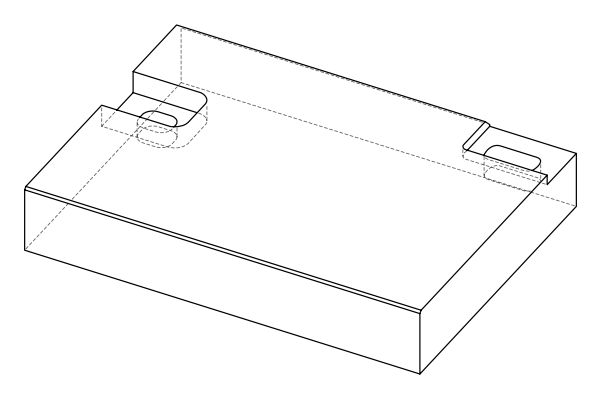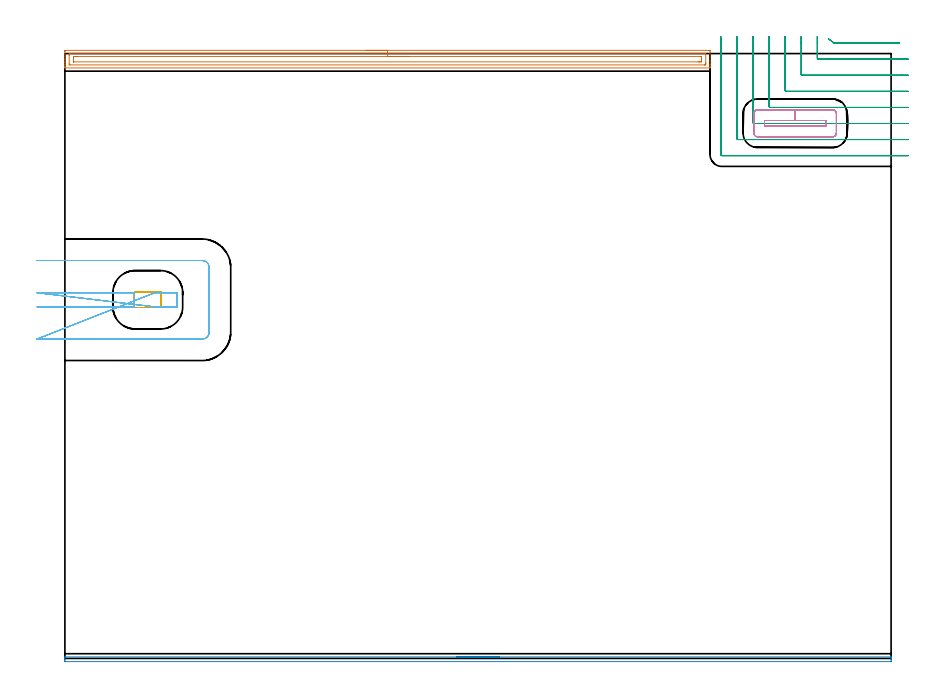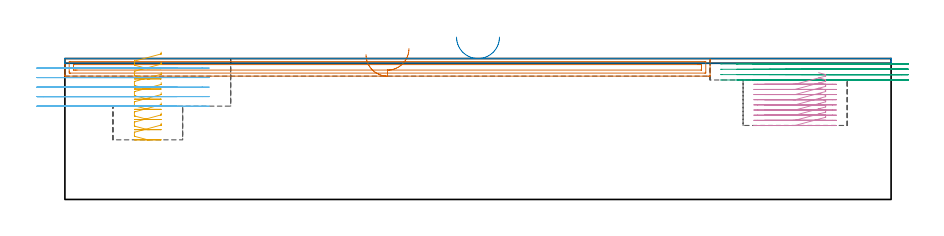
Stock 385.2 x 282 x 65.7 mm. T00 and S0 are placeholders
(PLAN: 6 operations, 2 tool changes, 27 min)
(1 AREA_MILL | FG_CHAMFER_SURFACE | UGT0205_001 | 7.45 min | 10283 mm3)
(2 AREA_MILL_1 | FG_CHAMFER_SURFACE_1 | UGT0205_001 | 3.23 min | 931 mm3)
(3 MILL_CORNER_NOTCH_RECTANGULAR | CORNER_NOTCH_RECTANGULAR | NXT0201_013 | Follow Part, ap 2.5, ae 75% | 6.45 min | 44169 mm3)
(4 MILL_RECTANGULAR_POCKET | POCKET_RECTANGULAR_STRAIGHT | NXT0201_013 | Follow Part, ap 2.5, ae 75% | 3.78 min | 22402 mm3)
(5 MILL_RECTANGULAR_POCKET_1 | POCKET_RECTANGULAR_STRAIGHT_1 | UGT0201_136 | Follow Part, ap 5, ae 75% | 1.61 min | 30063 mm3)
(6 MILL_SLOT | SLOT_PARTIAL_RECTANGULAR | UGT0201_136 | Follow Part, ap 5, ae 75% | 4.53 min | 77849 mm3)
(TOOL UGT0205_001 | Chamfer Mill 20 x 3 x 45 deg. | D20 FL50 Z2)
(TOOL NXT0201_013 | ENDMILL 10mm | D10 FL30 Z4)
(TOOL UGT0201_136 | Carbide End Mill 20.0 | D20 FL30 Z4)
(OP 1 AREA_MILL)
G17 G21 G94 G90
T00 M6
G54
G17 G0 G90 X140.4 Y283.5 S1061 M3
G43 Z75.7 H0
Z67.5
G94 G1 X140.438 Z66.628 F250.
X140.552 Z65.764
X140.741 Z64.912
X141.003 Z64.08
X141.337 Z63.274
X141.74 Z62.5
X142.208 Z61.764
X142.74 Z61.072
X143.329 Z60.429
X143.972 Z59.84
X144.664 Z59.308
X145.4 Z58.84
X146.174 Z58.437
X146.98 Z58.103
X147.812 Z57.841
X148.664 Z57.652
X149.528 Z57.538
X150.4 Z57.5
X300.171
X300.517 Y283.497 Z57.502
X300.79 Y283.492 Z57.506
X300.8 Y283.216 Z57.781
Y278.512 Z62.483
Y277.097 Z63.899
Y276.735 Z64.26
Y276.011 Z64.988
Y275.746 Z65.254
X300.793 Y275.34 Z65.651
X300.79 Y275.303 Z65.688
X300.618 Y275.3 Z65.7
X0.182
X0.01 Y275.303 Z65.688
X0.007 Y275.34 Z65.651
X0. Y275.746 Z65.254
Y276.011 Z64.988
Y276.735 Z64.26
Y277.985 Z63.012
Y279.398 Z61.598
Y282.953 Z58.044
X0.002 Y283.218 Z57.779
X0.01 Y283.492 Z57.506
X0.285 Y283.499 Z57.499
X150.4 Y283.5 Z57.5
Y282.086 Z58.914
X298.382 Y282.085 Z58.915
X298.79 Y282.065 Z58.935
X298.799 Y281.651 Z59.349
X298.8 Y277.623 Z63.377
X298.799 Y277.21 Z63.79
X298.79 Y276.735 Z64.265
X298.403 Y276.715 Z64.285
X298.382 Y276.714 Z64.286
X2.418 Y276.715 Z64.285
X2.01 Y276.735 Z64.265
X2.001 Y277.149 Z63.851
X2. Y281.177 Z59.823
X2.001 Y281.59 Z59.41
X2.01 Y282.065 Z58.935
X2.397 Y282.085 Z58.915
X2.418 Y282.086 Z58.914
X150.4
Y280.672 Z60.328
X296.594 Y280.671 Z60.329
X296.723 Y280.669 Z60.331
X296.768 Y280.667 Z60.333
X296.787 Y280.666 Z60.334
X296.79 Y280.629 Z60.371
X296.796 Y280.493 Z60.507
X296.799 Y280.288 Z60.712
X296.8 Y280.084 Z60.916
Y279.4 Z61.6
Y279.196 Z61.804
X296.796 Y278.512 Z62.488
X296.793 Y278.314 Z62.686
X296.778 Y278.135 Z62.865
X296.594 Y278.133 Z62.867
X296.085 Y278.13 Z62.87
X295.7 Y278.129 Z62.871
X295.192 Y278.128 Z62.872
X4.206 Y278.129 Z62.871
X4.077 Y278.131 Z62.869
X4.032 Y278.133 Z62.867
X4.013 Y278.135 Z62.865
X4.01 Y278.172 Z62.828
X4.004 Y278.307 Z62.693
X4.001 Y278.512 Z62.488
X4. Y278.716 Z62.284
Y279.4 Z61.6
Y279.604 Z61.396
X4.004 Y280.288 Z60.712
X4.007 Y280.486 Z60.514
X4.022 Y280.665 Z60.335
X4.206 Y280.667 Z60.333
X4.715 Y280.67 Z60.33
X5.1 Y280.671 Z60.329
X5.608 Y280.672 Z60.328
X150.4
X151.272 Z60.366
X152.136 Z60.48
X152.988 Z60.669
X153.82 Z60.931
X154.626 Z61.265
X155.4 Z61.668
X156.136 Z62.137
X156.828 Z62.668
X157.471 Z63.257
X158.06 Z63.901
X158.592 Z64.593
X159.06 Z65.328
X159.463 Z66.102
X159.797 Z66.908
X160.059 Z67.74
X160.248 Z68.592
X160.362 Z69.457
X160.4 Z70.328
G0 Z75.7
M5
M2
(OP 2 AREA_MILL_1)
G17 G21 G94 G90
T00 M6
G54
G17 G0 G90 X182.6 Y0.7 S1061 M3
G43 Z75.7 H0
G94 G1 X182.638 Z74.828 F250.
X182.752 Z73.963
X182.941 Z73.112
X183.203 Z72.28
X183.537 Z71.474
X183.94 Z70.7
X184.408 Z69.964
X184.94 Z69.272
X185.529 Z68.629
X186.172 Z68.04
X186.864 Z67.508
X187.6 Z67.04
X188.374 Z66.637
X189.18 Z66.303
X190.012 Z66.041
X190.863 Z65.852
X191.728 Z65.738
X192.6 Z65.7
X385.034
X385.19 Y0.697 Z65.688
X385.197 Y0.615 Z65.606
X385.2 Y0.526 Z65.525
Y0.244 Z65.244
Y-0.4 Z64.594
Y-0.722 Z64.274
X385.197 Y-1.266 Z63.73
X385.195 Y-1.491 Z63.505
X385.152 Y-1.495 Z63.503
X385.034 Y-1.499 Z63.501
X0.166
X0.048 Y-1.495 Z63.503
X0.005 Y-1.491 Z63.505
X0. Y-1.266 Z63.73
Y-0.722 Z64.274
Y-0.4 Z64.594
Y0.526 Z65.525
X0.003 Y0.614 Z65.606
X0.01 Y0.697 Z65.688
X0.166 Y0.7 Z65.7
X192.6
X193.472 Z65.738
X194.336 Z65.852
X195.188 Z66.041
X196.02 Z66.303
X196.826 Z66.637
X197.6 Z67.04
X198.336 Z67.508
X199.028 Z68.04
X199.671 Z68.629
X200.26 Z69.272
X200.791 Z69.964
X201.26 Z70.7
X201.663 Z71.474
X201.997 Z72.28
X202.259 Z73.112
X202.448 Z73.963
X202.562 Z74.828
X202.6 Z75.7
M5
M2
(OP 3 MILL_CORNER_NOTCH_RECTANGULAR)
G17 G21 G94 G90
T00 M6
G54
G17 G0 G90 X356.093 Y288.8 S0 M3
G43 Z75.7 H0
Z63.2
G94 G1 X358.493 Y287. F250.
G3 X358.789 Y286.9 R0.5 F500.
G1 X386.195
X389.195 F250.
G0 Z75.7
X350.768 Y290.
Z63.2
G1 X350.798 Y287.
G2 X350.8 Y286.556 R45. F500.
G1 Y279.896
G3 X351.296 Y279.4 R0.5
G1 X390.2
X393.2 F250.
G0 Z75.7
X343.262 Y290.
Z63.2
G1 X343.297 Y287.
G2 X343.3 Y286.556 R37.5 F500.
G1 Y272.396
G3 X343.796 Y271.9 R0.5
G1 X390.2
X393.2 F250.
G0 Z75.7
X335.752 Y290.
Z63.2
G1 X335.797 Y287.
G2 X335.8 Y286.556 R30. F500.
G1 Y264.896
G3 X336.296 Y264.4 R0.5
G1 X390.2
X393.2 F250.
G0 Z75.7
X328.236 Y289.999
Z63.2
G1 X328.296 Y287.
G2 X328.3 Y286.556 R22.5 F500.
G1 Y257.396
G3 X328.796 Y256.9 R0.5
G1 X390.2
X393.2 F250.
G0 Z75.7
X320.705 Y289.999
Z63.2
G1 X320.793 Y287.
G2 X320.8 Y286.556 R15. F500.
G1 Y249.897
G3 X321.297 Y249.4 R0.5
G1 X390.2
X393.2 F250.
G0 Z75.7
X313.109 Y289.995
Z63.2
G1 X313.287 Y287.
G2 X313.3 Y286.556 R7.5 F500.
G1 Y242.397
G3 X313.797 Y241.9 R0.5
G1 X390.2
X393.2 F250.
G0 Z75.7
X305.8 Y289.556
Z63.2
G1 Y286.556
Y234.9 F500.
G3 X306.3 Y234.4 R0.5
G1 X390.2
X393.2 F250.
G0 Z75.7
X356.099 Y288.8
Z60.7
G1 X358.498 Y287.
G3 X358.794 Y286.9 R0.5 F500.
G1 X386.195
X389.195 F250.
G0 Z75.7
X350.8 Y290.
Z60.7
G1 Y287.
Y279.896 F500.
G3 X351.296 Y279.4 R0.5
G1 X390.2
X393.2 F250.
G0 Z75.7
X343.3 Y290.
Z60.7
G1 Y287.
Y272.396 F500.
G3 X343.796 Y271.9 R0.5
G1 X390.2
X393.2 F250.
G0 Z75.7
X335.8 Y290.
Z60.7
G1 Y287.
Y264.896 F500.
G3 X336.296 Y264.4 R0.5
G1 X390.2
X393.2 F250.
G0 Z75.7
X328.3 Y290.
Z60.7
G1 Y287.
Y257.396 F500.
G3 X328.796 Y256.9 R0.5
G1 X390.2
X393.2 F250.
G0 Z75.7
X320.8 Y290.
Z60.7
G1 Y287.
Y249.897 F500.
G3 X321.297 Y249.4 R0.5
G1 X390.2
X393.2 F250.
G0 Z75.7
X313.3 Y290.
Z60.7
G1 Y287.
Y242.397 F500.
G3 X313.797 Y241.9 R0.5
G1 X390.2
X393.2 F250.
G0 Z75.7
X305.8 Y290.
Z60.7
G1 Y287.
Y234.9 F500.
G3 X306.3 Y234.4 R0.5
G1 X390.2
X393.2 F250.
G0 Z75.7
X356.099 Y288.8
Z58.2
G1 X358.498 Y287.
G3 X358.794 Y286.9 R0.5 F500.
G1 X386.195
X389.195 F250.
G0 Z75.7
X350.8 Y290.
Z58.2
G1 Y287.
Y279.896 F500.
G3 X351.296 Y279.4 R0.5
G1 X390.2
X393.2 F250.
G0 Z75.7
X343.3 Y290.
Z58.2
G1 Y287.
Y272.396 F500.
G3 X343.796 Y271.9 R0.5
G1 X390.2
X393.2 F250.
G0 Z75.7
X335.8 Y290.
Z58.2
G1 Y287.
Y264.896 F500.
G3 X336.296 Y264.4 R0.5
G1 X390.2
X393.2 F250.
G0 Z75.7
X328.3 Y290.
Z58.2
G1 Y287.
Y257.396 F500.
G3 X328.796 Y256.9 R0.5
G1 X390.2
X393.2 F250.
G0 Z75.7
X320.8 Y290.
Z58.2
G1 Y287.
Y249.897 F500.
G3 X321.297 Y249.4 R0.5
G1 X390.2
X393.2 F250.
G0 Z75.7
X313.3 Y290.
Z58.2
G1 Y287.
Y242.397 F500.
G3 X313.797 Y241.9 R0.5
G1 X390.2
X393.2 F250.
G0 Z75.7
X305.8 Y290.
Z58.2
G1 Y287.
Y234.9 F500.
G3 X306.3 Y234.4 R0.5
G1 X390.2
X393.2 F250.
G0 Z75.7
X356.099 Y288.8
Z55.7
G1 X358.498 Y287.
G3 X358.794 Y286.9 R0.5 F500.
G1 X386.195
X389.195 F250.
G0 Z75.7
X350.8 Y290.
Z55.7
G1 Y287.
Y279.896 F500.
G3 X351.296 Y279.4 R0.5
G1 X390.2
X393.2 F250.
G0 Z75.7
X343.3 Y290.
Z55.7
G1 Y287.
Y272.396 F500.
G3 X343.796 Y271.9 R0.5
G1 X390.2
X393.2 F250.
G0 Z75.7
X335.8 Y290.
Z55.7
G1 Y287.
Y264.896 F500.
G3 X336.296 Y264.4 R0.5
G1 X390.2
X393.2 F250.
G0 Z75.7
X328.3 Y290.
Z55.7
G1 Y287.
Y257.396 F500.
G3 X328.796 Y256.9 R0.5
G1 X390.2
X393.2 F250.
G0 Z75.7
X320.8 Y290.
Z55.7
G1 Y287.
Y249.897 F500.
G3 X321.297 Y249.4 R0.5
G1 X390.2
X393.2 F250.
G0 Z75.7
X313.3 Y290.
Z55.7
G1 Y287.
Y242.397 F500.
G3 X313.797 Y241.9 R0.5
G1 X390.2
X393.2 F250.
G0 Z75.7
X305.8 Y290.
Z55.7
G1 Y287.
Y234.9 F500.
G3 X306.3 Y234.4 R0.5
G1 X390.2
X393.2 F250.
G0 Z75.7
M5
M2
(OP 4 MILL_RECTANGULAR_POCKET)
G17 G21 G94 G90
T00 M6
G54
G17 G0 G90 X351.397 Y248.2 S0 M3
G43 Z75.7 H0
Z59.1
G94 G1 X354.7 Z58.215 F250.
Y250.8 Z57.518
X340.45 Z53.7
X326.2 F500.
Y248.2
X354.7
Y250.8
X340.45
Y255.8
X323.
G3 X321.2 Y254. R1.8
G1 Y245.
G3 X323. Y243.2 R1.8
G1 X357.9
G3 X359.7 Y245. R1.8
G1 Y254.
G3 X357.9 Y255.8 R1.8
G1 X340.45
X339.45
G0 X351.397 Y248.2 Z56.7
G1 X354.7 Z55.815 F250.
Y250.8 Z55.118
X340.45 Z51.3
X326.2 F500.
Y248.2
X354.7
Y250.8
X340.45
Y255.8
X323.
G3 X321.2 Y254. R1.8
G1 Y245.
G3 X323. Y243.2 R1.8
G1 X357.9
G3 X359.7 Y245. R1.8
G1 Y254.
G3 X357.9 Y255.8 R1.8
G1 X340.45
X339.45
G0 X351.397 Y248.2 Z54.3
G1 X354.7 Z53.415 F250.
Y250.8 Z52.718
X340.45 Z48.9
X326.2 F500.
Y248.2
X354.7
Y250.8
X340.45
Y255.8
X323.
G3 X321.2 Y254. R1.8
G1 Y245.
G3 X323. Y243.2 R1.8
G1 X357.9
G3 X359.7 Y245. R1.8
G1 Y254.
G3 X357.9 Y255.8 R1.8
G1 X340.45
X339.45
G0 X351.397 Y248.2 Z51.9
G1 X354.7 Z51.015 F250.
Y250.8 Z50.318
X340.45 Z46.5
X326.2 F500.
Y248.2
X354.7
Y250.8
X340.45
Y255.8
X323.
G3 X321.2 Y254. R1.8
G1 Y245.
G3 X323. Y243.2 R1.8
G1 X357.9
G3 X359.7 Y245. R1.8
G1 Y254.
G3 X357.9 Y255.8 R1.8
G1 X340.45
X339.45
G0 X351.397 Y248.2 Z49.5
G1 X354.7 Z48.615 F250.
Y250.8 Z47.918
X340.45 Z44.1
X326.2 F500.
Y248.2
X354.7
Y250.8
X340.45
Y255.8
X323.
G3 X321.2 Y254. R1.8
G1 Y245.
G3 X323. Y243.2 R1.8
G1 X357.9
G3 X359.7 Y245. R1.8
G1 Y254.
G3 X357.9 Y255.8 R1.8
G1 X340.45
X339.45
G0 X351.397 Y248.2 Z47.1
G1 X354.7 Z46.215 F250.
Y250.8 Z45.518
X340.45 Z41.7
X326.2 F500.
Y248.2
X354.7
Y250.8
X340.45
Y255.8
X323.
G3 X321.2 Y254. R1.8
G1 Y245.
G3 X323. Y243.2 R1.8
G1 X357.9
G3 X359.7 Y245. R1.8
G1 Y254.
G3 X357.9 Y255.8 R1.8
G1 X340.45
X339.45
G0 X351.397 Y248.2 Z44.7
G1 X354.7 Z43.815 F250.
Y250.8 Z43.118
X340.45 Z39.3
X326.2 F500.
Y248.2
X354.7
Y250.8
X340.45
Y255.8
X323.
G3 X321.2 Y254. R1.8
G1 Y245.
G3 X323. Y243.2 R1.8
G1 X357.9
G3 X359.7 Y245. R1.8
G1 Y254.
G3 X357.9 Y255.8 R1.8
G1 X340.45
X339.45
G0 X351.397 Y248.2 Z42.3
G1 X354.7 Z41.415 F250.
Y250.8 Z40.718
X340.45 Z36.9
X326.2 F500.
Y248.2
X354.7
Y250.8
X340.45
Y255.8
X323.
G3 X321.2 Y254. R1.8
G1 Y245.
G3 X323. Y243.2 R1.8
G1 X357.9
G3 X359.7 Y245. R1.8
G1 Y254.
G3 X357.9 Y255.8 R1.8
G1 X340.45
X339.45
G0 X351.397 Y248.2 Z39.9
G1 X354.7 Z39.015 F250.
Y250.8 Z38.318
X340.45 Z34.5
X326.2 F500.
Y248.2
X354.7
Y250.8
X340.45
Y255.8
X323.
G3 X321.2 Y254. R1.8
G1 Y245.
G3 X323. Y243.2 R1.8
G1 X357.9
G3 X359.7 Y245. R1.8
G1 Y254.
G3 X357.9 Y255.8 R1.8
G1 X340.45
X339.45
G0 Z75.7
M5
M2
(OP 5 MILL_RECTANGULAR_POCKET_1)
G17 G21 G94 G90
T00 M6
G54
G17 G0 G90 X44.9 Y167.501 S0 M3
G43 Z75.7 H0
Z68.7
G94 G1 Y170.5 Z67.896 F250.
Y170.555 Z67.882
X44.854 Y170.668 Z67.849
X44.768 Y170.754 Z67.816
X44.655 Y170.8 Z67.784
X32.645 Z64.566
X32.532 Y170.754 Z64.533
X32.446 Y170.668 Z64.5
X32.4 Y170.555 Z64.467
Y163.845 Z62.67
X32.446 Y163.732 Z62.637
X32.532 Y163.646 Z62.604
X32.645 Y163.6 Z62.571
X32.7 Z62.557
X38.65 Z60.962
X44.6 F500.
G3 X44.9 Y163.9 R0.3
G1 Y170.5
G3 X44.6 Y170.8 R0.3
G1 X32.7
G3 X32.4 Y170.5 R0.3
G1 Y163.9
G3 X32.7 Y163.6 R0.3
G1 X38.65
X39.65
G0 X44.9 Y167.501 Z63.962
G1 Y170.5 Z63.159 F250.
Y170.555 Z63.144
X44.854 Y170.668 Z63.111
X44.768 Y170.754 Z63.079
X44.655 Y170.8 Z63.046
X32.645 Z59.828
X32.532 Y170.754 Z59.795
X32.446 Y170.668 Z59.763
X32.4 Y170.555 Z59.73
Y163.845 Z57.932
X32.446 Y163.732 Z57.899
X32.532 Y163.646 Z57.867
X32.645 Y163.6 Z57.834
X32.7 Z57.819
X38.65 Z56.225
X44.6 F500.
G3 X44.9 Y163.9 R0.3
G1 Y170.5
G3 X44.6 Y170.8 R0.3
G1 X32.7
G3 X32.4 Y170.5 R0.3
G1 Y163.9
G3 X32.7 Y163.6 R0.3
G1 X38.65
X39.65
G0 X44.9 Y167.501 Z59.225
G1 Y170.5 Z58.421 F250.
Y170.555 Z58.407
X44.854 Y170.668 Z58.374
X44.768 Y170.754 Z58.341
X44.655 Y170.8 Z58.309
X32.645 Z55.091
X32.532 Y170.754 Z55.058
X32.446 Y170.668 Z55.025
X32.4 Y170.555 Z54.992
Y163.845 Z53.195
X32.446 Y163.732 Z53.162
X32.532 Y163.646 Z53.129
X32.645 Y163.6 Z53.096
X32.7 Z53.082
X38.65 Z51.487
X44.6 F500.
G3 X44.9 Y163.9 R0.3
G1 Y170.5
G3 X44.6 Y170.8 R0.3
G1 X32.7
G3 X32.4 Y170.5 R0.3
G1 Y163.9
G3 X32.7 Y163.6 R0.3
G1 X38.65
X39.65
G0 X44.9 Y167.501 Z54.487
G1 Y170.5 Z53.684 F250.
Y170.555 Z53.669
X44.854 Y170.668 Z53.637
X44.768 Y170.754 Z53.604
X44.655 Y170.8 Z53.571
X32.645 Z50.353
X32.532 Y170.754 Z50.32
X32.446 Y170.668 Z50.288
X32.4 Y170.555 Z50.255
Y163.845 Z48.457
X32.446 Y163.732 Z48.424
X32.532 Y163.646 Z48.392
X32.645 Y163.6 Z48.359
X32.7 Z48.344
X38.65 Z46.75
X44.6 F500.
G3 X44.9 Y163.9 R0.3
G1 Y170.5
G3 X44.6 Y170.8 R0.3
G1 X32.7
G3 X32.4 Y170.5 R0.3
G1 Y163.9
G3 X32.7 Y163.6 R0.3
G1 X38.65
X39.65
G0 X44.9 Y167.501 Z49.75
G1 Y170.5 Z48.946 F250.
Y170.555 Z48.932
X44.854 Y170.668 Z48.899
X44.768 Y170.754 Z48.866
X44.655 Y170.8 Z48.834
X32.645 Z45.616
X32.532 Y170.754 Z45.583
X32.446 Y170.668 Z45.55
X32.4 Y170.555 Z45.518
Y163.845 Z43.72
X32.446 Y163.732 Z43.687
X32.532 Y163.646 Z43.654
X32.645 Y163.6 Z43.622
X32.7 Z43.607
X38.65 Z42.012
X44.6 F500.
G3 X44.9 Y163.9 R0.3
G1 Y170.5
G3 X44.6 Y170.8 R0.3
G1 X32.7
G3 X32.4 Y170.5 R0.3
G1 Y163.9
G3 X32.7 Y163.6 R0.3
G1 X38.65
X39.65
G0 X44.9 Y167.501 Z45.012
G1 Y170.5 Z44.209 F250.
Y170.555 Z44.194
X44.854 Y170.668 Z44.162
X44.768 Y170.754 Z44.129
X44.655 Y170.8 Z44.096
X32.645 Z40.878
X32.532 Y170.754 Z40.845
X32.446 Y170.668 Z40.813
X32.4 Y170.555 Z40.78
Y163.845 Z38.982
X32.446 Y163.732 Z38.949
X32.532 Y163.646 Z38.917
X32.645 Y163.6 Z38.884
X32.7 Z38.869
X38.65 Z37.275
X44.6 F500.
G3 X44.9 Y163.9 R0.3
G1 Y170.5
G3 X44.6 Y170.8 R0.3
G1 X32.7
G3 X32.4 Y170.5 R0.3
G1 Y163.9
G3 X32.7 Y163.6 R0.3
G1 X38.65
X39.65
G0 X44.9 Y167.501 Z40.275
G1 Y170.5 Z39.471 F250.
Y170.555 Z39.457
X44.854 Y170.668 Z39.424
X44.768 Y170.754 Z39.391
X44.655 Y170.8 Z39.359
X32.645 Z36.141
X32.532 Y170.754 Z36.108
X32.446 Y170.668 Z36.075
X32.4 Y170.555 Z36.043
Y163.845 Z34.245
X32.446 Y163.732 Z34.212
X32.532 Y163.646 Z34.179
X32.645 Y163.6 Z34.147
X32.7 Z34.132
X38.65 Z32.537
X44.6 F500.
G3 X44.9 Y163.9 R0.3
G1 Y170.5
G3 X44.6 Y170.8 R0.3
G1 X32.7
G3 X32.4 Y170.5 R0.3
G1 Y163.9
G3 X32.7 Y163.6 R0.3
G1 X38.65
X39.65
G0 X44.9 Y167.501 Z35.537
G1 Y170.5 Z34.734 F250.
Y170.555 Z34.719
X44.854 Y170.668 Z34.687
X44.768 Y170.754 Z34.654
X44.655 Y170.8 Z34.621
X32.645 Z31.403
X32.532 Y170.754 Z31.37
X32.446 Y170.668 Z31.338
X32.4 Y170.555 Z31.305
Y163.845 Z29.507
X32.446 Y163.732 Z29.474
X32.532 Y163.646 Z29.442
X32.645 Y163.6 Z29.409
X32.7 Z29.394
X38.65 Z27.8
X44.6 F500.
G3 X44.9 Y163.9 R0.3
G1 Y170.5
G3 X44.6 Y170.8 R0.3
G1 X32.7
G3 X32.4 Y170.5 R0.3
G1 Y163.9
G3 X32.7 Y163.6 R0.3
G1 X38.65
X39.65
G0 Z75.7
M5
M2
(OP 6 MILL_SLOT)
G17 G21 G94 G90
T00 M6
G54
G17 G0 G90 X-13. Y163.9 S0 M3
G43 Z75.7 H0
Z61.26
G94 G1 X-10. F250.
X32.396 F500.
G2 X32.387 Y164.118 R0.669
G1 X32.4 Y164.812
Y169.627
X32.387 Y170.305
X32.391 Y170.5
X-10.
X-13. F250.
X41.909 Y163.9 F500.
X44.909 F250.
X52.3 F500.
Y170.5
X44.904
X41.904 F250.
X-13. Y148.9 F500.
X-10. F250.
X64. F500.
G3 X67.3 Y152.2 R3.3
G1 Y182.2
G3 X64. Y185.5 R3.3
G1 X-10.
X-13. F250.
G0 Y163.9 Z56.82
G1 X-10.
X32.396 F500.
G2 X32.387 Y164.118 R0.669
G1 X32.4 Y164.812
Y169.627
X32.387 Y170.305
X32.391 Y170.5
X-10.
X-13. F250.
X41.909 Y163.9 F500.
X44.909 F250.
X52.3 F500.
Y170.5
X44.904
X41.904 F250.
X-13. Y148.9 F500.
X-10. F250.
X64. F500.
G3 X67.3 Y152.2 R3.3
G1 Y182.2
G3 X64. Y185.5 R3.3
G1 X-10.
X-13. F250.
G0 Y163.9 Z52.38
G1 X-10.
X32.396 F500.
G2 X32.387 Y164.118 R0.669
G1 X32.4 Y164.812
Y169.627
X32.387 Y170.305
X32.391 Y170.5
X-10.
X-13. F250.
X41.909 Y163.9 F500.
X44.909 F250.
X52.3 F500.
Y170.5
X44.904
X41.904 F250.
X-13. Y148.9 F500.
X-10. F250.
X64. F500.
G3 X67.3 Y152.2 R3.3
G1 Y182.2
G3 X64. Y185.5 R3.3
G1 X-10.
X-13. F250.
G0 Y163.9 Z47.94
G1 X-10.
X32.396 F500.
G2 X32.387 Y164.118 R0.669
G1 X32.4 Y164.812
Y169.627
X32.387 Y170.305
X32.391 Y170.5
X-10.
X-13. F250.
X41.909 Y163.9 F500.
X44.909 F250.
X52.3 F500.
Y170.5
X44.904
X41.904 F250.
X-13. Y148.9 F500.
X-10. F250.
X64. F500.
G3 X67.3 Y152.2 R3.3
G1 Y182.2
G3 X64. Y185.5 R3.3
G1 X-10.
X-13. F250.
G0 Y163.9 Z43.5
G1 X-10.
X32.396 F500.
G2 X32.387 Y164.118 R0.669
G1 X32.4 Y164.812
Y169.627
X32.387 Y170.305
X32.391 Y170.5
X-10.
X-13. F250.
X41.909 Y163.9 F500.
X44.909 F250.
X52.3 F500.
Y170.5
X44.904
X41.904 F250.
X-13. Y148.9 F500.
X-10. F250.
X64. F500.
G3 X67.3 Y152.2 R3.3
G1 Y182.2
G3 X64. Y185.5 R3.3
G1 X-10.
X-13. F250.
G0 Z75.7
M5
M2
